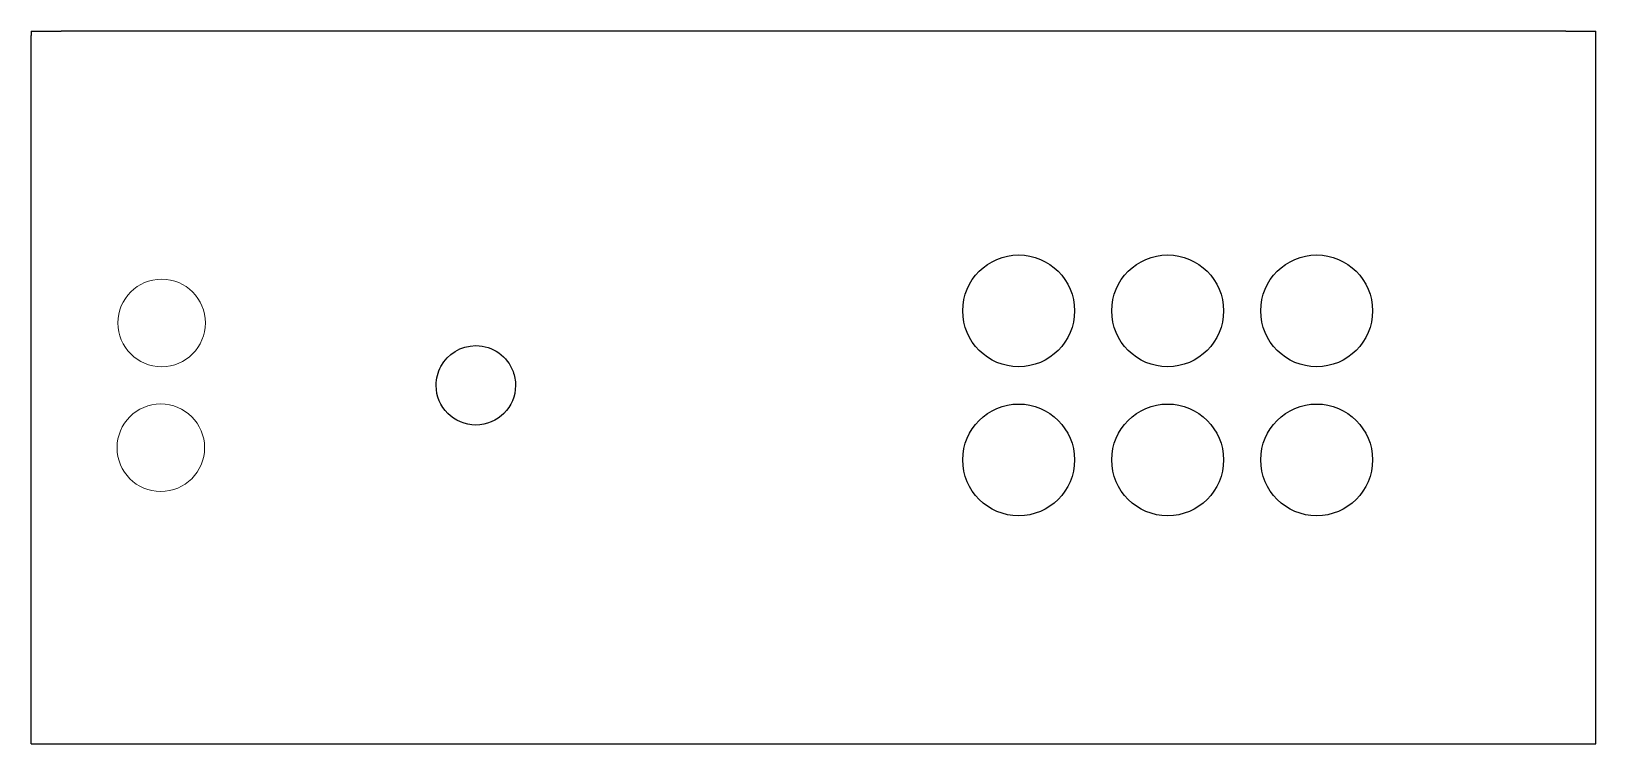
# Model space of a CAD drawing. Header units: millimetres. Extents: x -270 to 150, y -95 to 96.
import ezdxf

# ---------------------------------------------------------------- set-up
doc = ezdxf.new("R2010")
doc.units = ezdxf.units.MM
doc.header["$MEASUREMENT"] = 0
doc.layers.add('Layer 1', color=7, linetype='Continuous')

msp = doc.modelspace()

# ---------------------------------------------------------------- linework, layer by layer
at = {"layer": 'Layer 1', "lineweight": 25}
for points in [[(-270.0715, 96.4947), (-270.0715, 95.3399)], [(-270.0713, 96.4949), (-262.0713, 96.4949)], [(-270.0711, -94.6603), (-270.0711, 95.3397)], [(141.9289, 96.4945), (-262.0711, 96.4945)], [(141.9287, 96.4949), (149.9287, 96.4949)], [(149.9285, 95.3399), (149.9285, 96.4947)], [(149.9289, -94.6603), (149.9289, 95.3397)], [(-270.0711, -94.6603), (149.9289, -94.6603)]]:
    msp.add_lwpolyline(points, dxfattribs=at)
at = {"layer": 'Layer 1', "lineweight": 20}
for centre in [(-235.0713, 18.2447), (-235.3014, -15.2531)]:
    msp.add_ellipse(centre, major_axis=(0, 11.75), ratio=1, dxfattribs=at)
at = {"layer": 'Layer 1', "lineweight": 25}
for points, knots in [([(10.0074, 21.4836), (10.0074, 29.7679), (3.2917, 36.4836), (-4.9926, 36.4836), (-13.2768, 36.4837), (-19.9926, 29.768), (-19.9926, 21.4837), (-19.9926, 13.1994), (-13.2769, 6.4837), (-4.9927, 6.4836), (3.2916, 6.4836), (10.0074, 13.1993), (10.0074, 21.4836)], [0, 0, 0, 0, 1, 1, 1, 2, 2, 2, 3, 3, 3, 4, 4, 4, 4]), ([(50.0074, 21.4837), (50.0074, 29.768), (43.2917, 36.4837), (35.0074, 36.4837), (26.7232, 36.4838), (20.0074, 29.7681), (20.0074, 21.4838), (20.0074, 13.1995), (26.7231, 6.4838), (35.0073, 6.4837), (43.2916, 6.4837), (50.0074, 13.1994), (50.0074, 21.4837)], [0, 0, 0, 0, 1, 1, 1, 2, 2, 2, 3, 3, 3, 4, 4, 4, 4]), ([(90.0074, 21.4837), (90.0074, 29.768), (83.2917, 36.4837), (75.0074, 36.4837), (66.7232, 36.4838), (60.0074, 29.7681), (60.0074, 21.4838), (60.0074, 13.1995), (66.7231, 6.4838), (75.0073, 6.4837), (83.2916, 6.4837), (90.0074, 13.1994), (90.0074, 21.4837)], [0, 0, 0, 0, 1, 1, 1, 2, 2, 2, 3, 3, 3, 4, 4, 4, 4]), ([(-140.0713, 1.4947), (-140.0713, 2.7903), (-140.3027, 4.032), (-140.7263, 5.1804), (-142.2259, 9.2458), (-146.135, 12.1447), (-150.7213, 12.1447), (-154.765, 12.1447), (-158.2824, 9.8909), (-160.0859, 6.5711), (-160.9056, 5.0621), (-161.3713, 3.3328), (-161.3713, 1.4947), (-161.3713, -4.3871), (-156.6031, -9.1553), (-150.7213, -9.1553), (-144.8395, -9.1553), (-140.0713, -4.3872), (-140.0713, 1.4947)], [0, 0, 0, 0, 1, 1, 1, 2, 2, 2, 3, 3, 3, 4, 4, 4, 5, 5, 5, 6, 6, 6, 6]), ([(10.0074, -18.5164), (10.0074, -10.2321), (3.2917, -3.5164), (-4.9926, -3.5164), (-13.2768, -3.5163), (-19.9926, -10.232), (-19.9926, -18.5163), (-19.9926, -26.8006), (-13.2769, -33.5163), (-4.9927, -33.5164), (3.2916, -33.5164), (10.0074, -26.8007), (10.0074, -18.5164)], [0, 0, 0, 0, 1, 1, 1, 2, 2, 2, 3, 3, 3, 4, 4, 4, 4]), ([(50.0074, -18.5163), (50.0074, -10.232), (43.2917, -3.5163), (35.0074, -3.5163), (26.7232, -3.5162), (20.0074, -10.2319), (20.0074, -18.5162), (20.0074, -26.8005), (26.7231, -33.5162), (35.0073, -33.5163), (43.2916, -33.5163), (50.0074, -26.8006), (50.0074, -18.5163)], [0, 0, 0, 0, 1, 1, 1, 2, 2, 2, 3, 3, 3, 4, 4, 4, 4]), ([(90.0074, -18.5163), (90.0074, -10.232), (83.2917, -3.5163), (75.0074, -3.5163), (66.7232, -3.5162), (60.0074, -10.2319), (60.0074, -18.5162), (60.0074, -26.8005), (66.7231, -33.5162), (75.0073, -33.5163), (83.2916, -33.5163), (90.0074, -26.8006), (90.0074, -18.5163)], [0, 0, 0, 0, 1, 1, 1, 2, 2, 2, 3, 3, 3, 4, 4, 4, 4])]:
    msp.add_open_spline(points, degree=3, knots=knots, dxfattribs=at)

doc.saveas('drawing.dxf')
